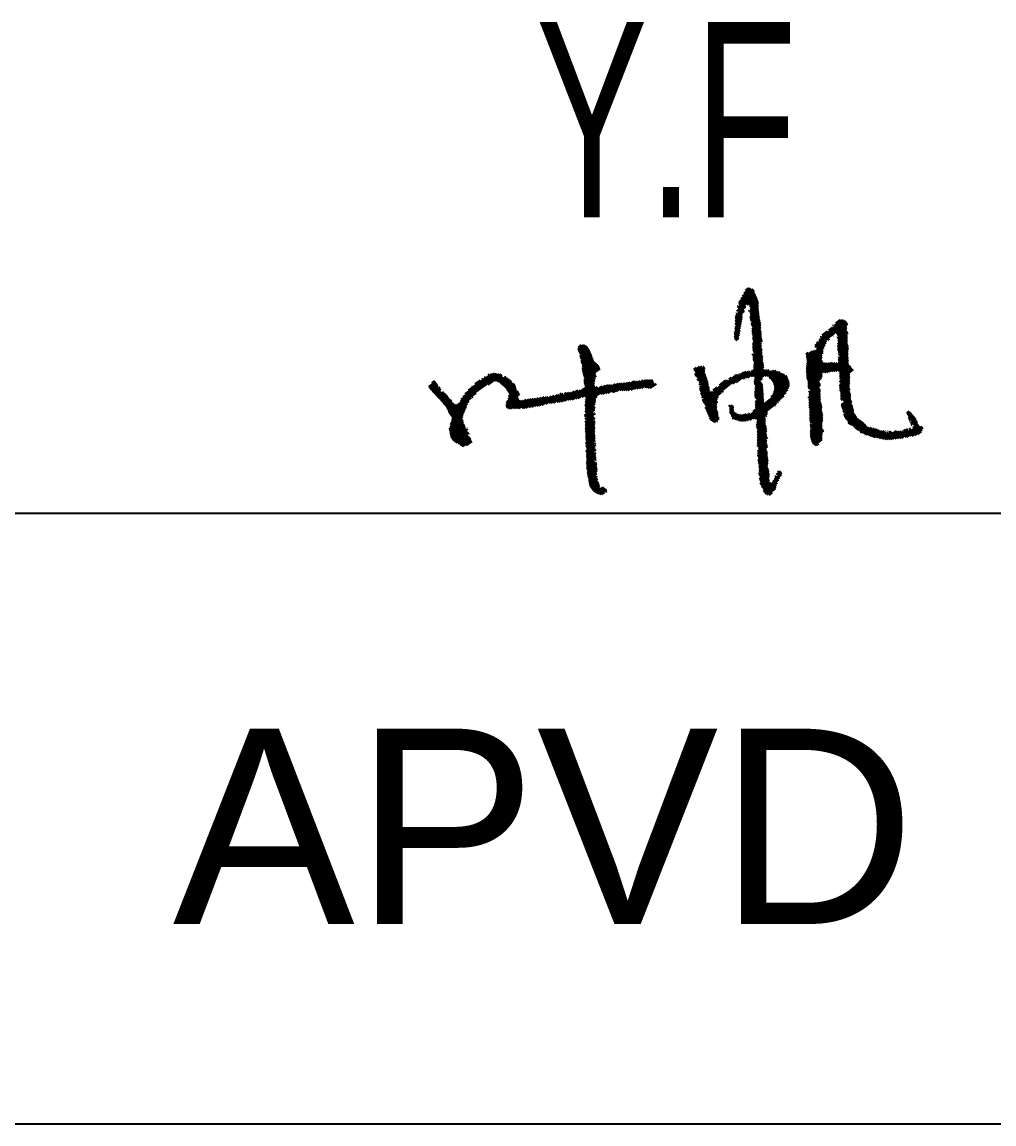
# Model space of a CAD drawing. Header units: millimetres. Extents: x -74 to 521, y -177 to 244.
# Drawn here: x 490.83 to 497.49, y -0.71 to 6.84 of the extents above; entities that cross this region are included whole.
import ezdxf

# ---------------------------------------------------------------- set-up
doc = ezdxf.new("R2010")
doc.units = ezdxf.units.MM
doc.styles.add('Arial', font='ARIAL.TTF', dxfattribs={"height": 0.2})
doc.styles.add('Arial Narrow', font='ARIALN.TTF', dxfattribs={"height": 0.2})

# ---------------------------------------------------------------- blocks, each defined once
blk = doc.blocks.new('Unknown-251777438-5458')
at = {"color": 7, "linetype": 'Continuous'}
for p, q in [((426.8342, 3.4766), (506.0165, 3.4764)), ((426.8342, -0.7053), (505.9918, -0.7053))]:
    blk.add_line(p, q, dxfattribs=at)
at = {"color": 7, "linetype": 'Continuous', "style": 'Arial'}
blk.add_text('APVD', height=1.33711, dxfattribs=at).set_placement((491.8659, 0.6641))
blk = doc.blocks.new('Unknown-251777438-5460')
at = {"color": 3, "linetype": 'Continuous'}
for p, q in [((495.7431, 4.9125), (495.8487, 4.9963)), ((495.7435, 4.9025), (495.85, 4.987)), ((495.7446, 4.924), (495.8481, 5.0061)), ((495.7487, 4.8963), (495.8539, 4.9798)), ((495.7579, 4.9449), (495.8407, 5.0106)), ((495.7666, 4.9622), (495.8301, 5.0126)), ((495.7789, 4.9822), (495.8224, 5.0168)), ((495.7884, 5.0001), (495.8113, 5.0182)), ((495.7285, 4.8596), (495.8617, 4.9653)), ((495.7368, 4.8765), (495.8578, 4.9725)), ((495.797, 4.9036), (495.8651, 4.9576)), ((495.8087, 4.9026), (495.8683, 4.9499)), ((495.8141, 4.8552), (495.8776, 4.9056)), ((495.8166, 4.8985), (495.871, 4.9417)), ((495.8176, 4.889), (495.8737, 4.9335)), ((495.822, 4.8821), (495.8764, 4.9253)), ((495.8254, 4.8745), (495.8776, 4.9159)), ((495.7205, 4.8222), (495.7795, 4.8691)), ((495.7205, 4.8119), (495.7803, 4.8594)), ((495.7205, 4.8016), (495.7675, 4.8389)), ((495.7251, 4.8466), (495.727, 4.8481)), ((495.7267, 4.8375), (495.7363, 4.8451)), ((495.733, 4.8838), (495.7484, 4.896)), ((495.736, 4.8965), (495.7381, 4.8982)), ((495.7372, 4.8458), (495.7911, 4.8886)), ((495.7396, 4.858), (495.79, 4.8981)), ((495.8095, 4.8619), (495.8132, 4.8648)), ((495.8193, 4.8697), (495.8239, 4.8733)), ((495.8194, 4.818), (495.8782, 4.8647)), ((495.8206, 4.8087), (495.8795, 4.8554)), ((495.8211, 4.8297), (495.8776, 4.8746)), ((495.8212, 4.8505), (495.8776, 4.8953)), ((495.8218, 4.8406), (495.8776, 4.8849)), ((495.8223, 4.7997), (495.8808, 4.8461)), ((495.8249, 4.7914), (495.8821, 4.8368)), ((495.7165, 4.7467), (495.761, 4.7821)), ((495.7165, 4.7364), (495.7591, 4.7702)), ((495.7165, 4.7261), (495.756, 4.7574)), ((495.718, 4.7686), (495.7651, 4.8059)), ((495.7205, 4.7913), (495.7657, 4.8271)), ((495.7205, 4.7809), (495.7683, 4.8189)), ((495.7227, 4.762), (495.7624, 4.7935)), ((495.8265, 4.7721), (495.8847, 4.8182)), ((495.8286, 4.7634), (495.886, 4.8089)), ((495.8319, 4.7867), (495.8834, 4.8275)), ((495.8322, 4.7559), (495.8873, 4.7996)), ((495.8333, 4.7361), (495.8937, 4.7841)), ((495.8333, 4.7258), (495.8937, 4.7737)), ((495.8333, 4.7154), (495.8937, 4.7634)), ((495.8333, 4.7051), (495.8937, 4.7531)), ((495.8364, 4.7489), (495.8886, 4.7903)), ((496.2639, 4.6129), (496.4814, 4.7855)), ((496.264, 4.6233), (496.4764, 4.7918)), ((496.2734, 4.6101), (496.4857, 4.7786)), ((496.2929, 4.6566), (496.4679, 4.7954)), ((496.3027, 4.6747), (496.4597, 4.7992)), ((496.3859, 4.7613), (496.3909, 4.7654)), ((496.3975, 4.7602), (496.448, 4.8003)), ((496.4064, 4.7776), (496.4355, 4.8007)), ((496.4098, 4.708), (496.4884, 4.7704)), ((496.4138, 4.7009), (496.4818, 4.7548)), ((495.7124, 4.7125), (495.7527, 4.7445)), ((495.7124, 4.7022), (495.7503, 4.7323)), ((495.7124, 4.6919), (495.7503, 4.7219)), ((495.7124, 4.6815), (495.75, 4.7113)), ((495.7124, 4.6712), (495.746, 4.6978)), ((495.7164, 4.664), (495.7431, 4.6852)), ((495.8372, 4.6979), (495.8937, 4.7427)), ((495.8373, 4.6876), (495.8937, 4.7324)), ((495.8373, 4.6773), (495.8952, 4.7232)), ((495.8373, 4.667), (495.8984, 4.7155)), ((495.8373, 4.636), (495.8985, 4.6845)), ((495.8398, 4.6586), (495.8976, 4.7045)), ((495.8419, 4.65), (495.8967, 4.6934)), ((496.3009, 4.6836), (496.3058, 4.6875)), ((496.314, 4.694), (496.3496, 4.7223)), ((496.3588, 4.7295), (496.3827, 4.7485)), ((496.386, 4.7511), (496.3874, 4.7522)), ((496.3889, 4.6915), (496.3905, 4.6927)), ((496.4155, 4.6816), (496.419, 4.6843)), ((496.4172, 4.6932), (496.4818, 4.7445)), ((496.4189, 4.6739), (496.4818, 4.7238)), ((496.4194, 4.633), (496.4859, 4.6857)), ((496.4217, 4.6451), (496.4859, 4.696)), ((496.422, 4.6661), (496.4877, 4.7182)), ((496.4229, 4.6564), (496.4911, 4.7106)), ((496.4237, 4.6881), (496.4818, 4.7342)), ((494.6422, 4.6018), (494.6809, 4.6289)), ((494.6427, 4.5923), (494.6909, 4.6261)), ((494.6431, 4.6121), (494.6656, 4.6279)), ((494.6449, 4.5842), (494.6993, 4.6222)), ((494.6476, 4.5763), (494.7067, 4.6177)), ((494.6508, 4.5688), (494.7106, 4.6107)), ((494.6568, 4.5632), (494.7145, 4.6037)), ((495.7238, 4.6596), (495.7415, 4.6736)), ((495.8353, 4.6654), (495.8358, 4.6658)), ((495.8373, 4.6257), (495.8994, 4.6749)), ((495.8373, 4.6153), (495.9021, 4.6667)), ((495.8373, 4.605), (495.8977, 4.6529)), ((495.8373, 4.6463), (495.8378, 4.6467)), ((495.8376, 4.5949), (495.8977, 4.6426)), ((495.8377, 4.5537), (495.9021, 4.6047)), ((495.8405, 4.5868), (495.8977, 4.6323)), ((495.843, 4.5785), (495.8977, 4.6219)), ((495.8448, 4.5696), (495.8977, 4.6116)), ((495.8993, 4.6542), (495.904, 4.6579)), ((496.207, 4.5367), (496.3395, 4.6419)), ((496.2085, 4.5276), (496.3329, 4.6263)), ((496.2099, 4.5184), (496.3264, 4.6108)), ((496.2763, 4.6434), (496.2845, 4.6499)), ((496.2769, 4.6025), (496.3454, 4.6569)), ((496.2927, 4.6667), (496.2941, 4.6679)), ((496.3526, 4.6626), (496.3621, 4.6701)), ((496.4194, 4.6226), (496.4859, 4.6754)), ((496.4194, 4.6123), (496.4859, 4.665)), ((496.4199, 4.6024), (496.4859, 4.6547)), ((496.4211, 4.593), (496.4859, 4.6444)), ((496.4228, 4.584), (496.4859, 4.634)), ((496.4245, 4.575), (496.491, 4.6278)), ((496.4281, 4.5572), (496.4939, 4.6094)), ((496.4312, 4.57), (496.4939, 4.6198)), ((494.655, 4.5523), (494.7185, 4.5967)), ((494.6559, 4.5431), (494.7224, 4.5897)), ((494.6586, 4.5353), (494.7261, 4.5826)), ((494.6617, 4.5082), (494.7356, 4.56)), ((494.6626, 4.5186), (494.7328, 4.5678)), ((494.664, 4.5293), (494.7295, 4.5752)), ((494.6648, 4.5006), (494.7384, 4.5522)), ((494.6685, 4.4935), (494.7411, 4.5444)), ((494.6715, 4.4859), (494.7439, 4.5365)), ((494.6717, 4.4763), (494.7467, 4.5288)), ((495.8345, 4.5614), (495.8413, 4.5668)), ((495.8413, 4.5462), (495.9018, 4.5941)), ((495.8413, 4.5359), (495.9018, 4.5838)), ((495.8413, 4.5255), (495.9018, 4.5735)), ((495.843, 4.5165), (495.9018, 4.5631)), ((495.845, 4.4871), (495.9058, 4.5353)), ((495.8472, 4.5095), (495.9058, 4.556)), ((495.8477, 4.4996), (495.9058, 4.5457)), ((496.2043, 4.5656), (496.218, 4.5764)), ((496.2049, 4.5557), (496.231, 4.5764)), ((496.2057, 4.5461), (496.257, 4.5868)), ((496.2062, 4.4535), (496.3114, 4.5369)), ((496.2064, 4.4639), (496.312, 4.5478)), ((496.2067, 4.4745), (496.3126, 4.5585)), ((496.2075, 4.4855), (496.3207, 4.5753)), ((496.2083, 4.4964), (496.3207, 4.5856)), ((496.2091, 4.5074), (496.3207, 4.596)), ((496.2321, 4.5773), (496.239, 4.5828)), ((496.243, 4.586), (496.2456, 4.588)), ((496.2603, 4.5893), (496.2631, 4.5916)), ((496.3442, 4.439), (496.4899, 4.5546)), ((496.3638, 4.4442), (496.4901, 4.5444)), ((496.3796, 4.4464), (496.4939, 4.5371)), ((496.3922, 4.4461), (496.4939, 4.5268)), ((496.4254, 4.5344), (496.4899, 4.5856)), ((496.4254, 4.5241), (496.4899, 4.5752)), ((496.4254, 4.5654), (496.4265, 4.5663)), ((496.4254, 4.5138), (496.4899, 4.5649)), ((496.4254, 4.5448), (496.4278, 4.5467)), ((496.4335, 4.5512), (496.4939, 4.5991)), ((494.6702, 4.4655), (494.7497, 4.5211)), ((494.6709, 4.4562), (494.7538, 4.5143)), ((494.6722, 4.4474), (494.7595, 4.5085)), ((494.6739, 4.4388), (494.766, 4.5033)), ((494.6756, 4.4303), (494.7721, 4.4979)), ((494.6776, 4.4219), (494.778, 4.4922)), ((494.6799, 4.4138), (494.7839, 4.4866)), ((494.6824, 4.4058), (494.788, 4.4797)), ((494.6834, 4.387), (494.7927, 4.4636)), ((494.6843, 4.3974), (494.7909, 4.472)), ((495.4344, 4.4609), (495.4513, 4.4743)), ((495.4364, 4.4521), (495.4605, 4.4712)), ((495.4411, 4.4249), (495.5076, 4.4777)), ((495.4416, 4.446), (495.4892, 4.4837)), ((495.4436, 4.4165), (495.5106, 4.4697)), ((495.4457, 4.4389), (495.4929, 4.4764)), ((495.4523, 4.4131), (495.5092, 4.4582)), ((495.462, 4.4724), (495.4723, 4.4807)), ((495.498, 4.4803), (495.5021, 4.4836)), ((495.7702, 4.3968), (495.9102, 4.5079)), ((495.7901, 4.4022), (495.9119, 4.4989)), ((495.8031, 4.4022), (495.9129, 4.4893)), ((495.8294, 4.4541), (495.8305, 4.4549)), ((495.83, 4.4132), (495.9131, 4.4792)), ((495.8405, 4.4628), (495.841, 4.4633)), ((495.8424, 4.4127), (495.911, 4.4672)), ((495.8439, 4.4759), (495.9058, 4.525)), ((495.8451, 4.4665), (495.9058, 4.5147)), ((495.8479, 4.3758), (495.9509, 4.4575)), ((495.8494, 4.3872), (495.9377, 4.4573)), ((495.8511, 4.4093), (495.9152, 4.4601)), ((495.8515, 4.3992), (495.9253, 4.4578)), ((495.9369, 4.4154), (495.9856, 4.454)), ((495.9455, 4.4118), (495.9968, 4.4526)), ((495.9693, 4.4515), (495.9722, 4.4537)), ((496.2063, 4.4432), (496.3107, 4.526)), ((496.2067, 4.4332), (496.3147, 4.5189)), ((496.2071, 4.4231), (496.3191, 4.512)), ((496.2074, 4.4131), (496.3128, 4.4967)), ((496.2078, 4.4031), (496.3062, 4.4812)), ((496.2104, 4.3948), (496.2997, 4.4656)), ((496.2866, 4.4346), (496.3135, 4.456)), ((496.2931, 4.4501), (496.3146, 4.4672)), ((496.2997, 4.4656), (496.3158, 4.4784)), ((496.3062, 4.4812), (496.3169, 4.4896)), ((496.3124, 4.4447), (496.3897, 4.5061)), ((496.3128, 4.4967), (496.318, 4.5009)), ((496.3135, 4.456), (496.3798, 4.5086)), ((496.3146, 4.4672), (496.3631, 4.5056)), ((496.3158, 4.4784), (496.3486, 4.5044)), ((496.3169, 4.4896), (496.3383, 4.5066)), ((496.318, 4.4389), (496.4027, 4.5061)), ((496.318, 4.5009), (496.3234, 4.5051)), ((496.3302, 4.4382), (496.4157, 4.5061)), ((496.4094, 4.4494), (496.4939, 4.5165)), ((496.4235, 4.4503), (496.4939, 4.5061)), ((496.4294, 4.4446), (496.4939, 4.4958)), ((496.4335, 4.4375), (496.4999, 4.4902)), ((496.4335, 4.4272), (496.5064, 4.4851)), ((496.4335, 4.4168), (496.5121, 4.4792)), ((496.4335, 4.4065), (496.5166, 4.4725)), ((496.4335, 4.3962), (496.5207, 4.4654)), ((496.4398, 4.3908), (496.5267, 4.4598)), ((493.6181, 4.3426), (493.6665, 4.3765)), ((493.6407, 4.3681), (493.6595, 4.3813)), ((493.8194, 4.2205), (494.1148, 4.4273)), ((493.8362, 4.2419), (494.104, 4.4295)), ((493.8411, 4.2552), (494.0898, 4.4293)), ((493.854, 4.2739), (494.0794, 4.4318)), ((493.8686, 4.2939), (494.0694, 4.4345)), ((493.8911, 4.3194), (494.0511, 4.4314)), ((493.9367, 4.361), (493.9739, 4.3871)), ((493.982, 4.3928), (493.9902, 4.3985)), ((494, 4.4054), (494.0083, 4.4112)), ((494.0256, 4.3551), (494.1224, 4.4229)), ((494.0264, 4.4239), (494.0317, 4.4276)), ((494.0762, 4.3808), (494.1219, 4.4128)), ((494.0869, 4.3785), (494.129, 4.408)), ((494.0954, 4.3748), (494.1478, 4.4114)), ((494.1024, 4.3699), (494.1542, 4.4062)), ((494.109, 4.3648), (494.1602, 4.4007)), ((494.1156, 4.3597), (494.1669, 4.3956)), ((494.1222, 4.3545), (494.1742, 4.391)), ((494.1282, 4.349), (494.1817, 4.3865)), ((494.1342, 4.3435), (494.1873, 4.3806)), ((494.1366, 4.4134), (494.1379, 4.4143)), ((494.5709, 4.2498), (494.7555, 4.379)), ((494.6831, 4.377), (494.7627, 4.4328)), ((494.684, 4.3679), (494.7612, 4.422)), ((494.6856, 4.3593), (494.7663, 4.4159)), ((494.6875, 4.3509), (494.7602, 4.4018)), ((494.6905, 4.3432), (494.7563, 4.3893)), ((494.9289, 4.3153), (495.0226, 4.381)), ((494.9427, 4.3153), (495.0356, 4.3803)), ((494.9565, 4.3152), (495.0486, 4.3797)), ((494.9705, 4.3152), (495.0666, 4.3825)), ((494.9845, 4.3153), (495.0877, 4.3876)), ((495.0039, 4.3192), (495.1056, 4.3904)), ((495.0273, 4.3258), (495.1193, 4.3902)), ((495.0449, 4.3284), (495.1328, 4.3899)), ((495.0625, 4.3309), (495.1456, 4.3892)), ((495.0841, 4.3363), (495.1557, 4.3865)), ((495.0975, 4.336), (495.1577, 4.3782)), ((495.4557, 4.4054), (495.5095, 4.4482)), ((495.4571, 4.3859), (495.513, 4.4303)), ((495.4625, 4.4005), (495.5103, 4.4385)), ((495.4664, 4.3829), (495.5171, 4.4232)), ((495.4705, 4.3759), (495.5185, 4.414)), ((495.4712, 4.3558), (495.5259, 4.3992)), ((495.4725, 4.3672), (495.5227, 4.407)), ((495.4748, 4.338), (495.5288, 4.3808)), ((495.4794, 4.3519), (495.5274, 4.39)), ((495.4949, 4.2403), (495.7294, 4.4264)), ((495.4988, 4.233), (495.7418, 4.4258)), ((495.5039, 4.2267), (495.7757, 4.4424)), ((495.5101, 4.2213), (495.7931, 4.4459)), ((495.5677, 4.3083), (495.668, 4.388)), ((495.6105, 4.3526), (495.6536, 4.3869)), ((495.6761, 4.3944), (495.6886, 4.4043)), ((495.7007, 4.3622), (495.8097, 4.4488)), ((495.7255, 4.3716), (495.8208, 4.4472)), ((495.7469, 4.4299), (495.7502, 4.4326)), ((495.7838, 4.3972), (495.786, 4.3989)), ((495.8485, 4.3659), (495.9543, 4.4499)), ((495.8499, 4.3567), (495.9035, 4.3992)), ((495.8545, 4.35), (495.8912, 4.3791)), ((495.922, 4.4139), (495.9657, 4.4485)), ((495.9499, 4.405), (496.0025, 4.4468)), ((495.9531, 4.3973), (496.0144, 4.4459)), ((495.9615, 4.3935), (496.0246, 4.4437)), ((495.9666, 4.3873), (496.0309, 4.4383)), ((495.9712, 4.3806), (496.038, 4.4336)), ((495.9754, 4.3736), (496.0462, 4.4298)), ((495.9775, 4.2926), (496.0876, 4.38)), ((495.9789, 4.3661), (496.056, 4.4273)), ((495.9819, 4.3581), (496.06, 4.4201)), ((495.983, 4.3073), (496.084, 4.3875)), ((495.9842, 4.3496), (496.071, 4.4185)), ((495.9855, 4.3196), (496.0811, 4.3955)), ((495.9857, 4.3405), (496.0752, 4.4115)), ((495.9862, 4.3305), (496.0784, 4.4037)), ((496.2136, 4.387), (496.2931, 4.4501)), ((496.216, 4.3785), (496.2866, 4.4346)), ((496.216, 4.3682), (496.2801, 4.4191)), ((496.216, 4.3579), (496.2735, 4.4035)), ((496.216, 4.3475), (496.267, 4.388)), ((496.2474, 4.3415), (496.2939, 4.3784)), ((496.2539, 4.357), (496.3079, 4.3998)), ((496.2604, 4.3725), (496.309, 4.411)), ((496.267, 4.388), (496.3101, 4.4223)), ((496.2735, 4.4035), (496.3113, 4.4335)), ((496.2801, 4.4191), (496.3124, 4.4447)), ((496.3079, 4.3998), (496.3095, 4.4011)), ((496.309, 4.411), (496.3122, 4.4136)), ((496.3101, 4.4223), (496.3138, 4.4252)), ((496.3113, 4.4335), (496.3136, 4.4354)), ((496.4319, 4.3433), (496.5035, 4.4001)), ((496.4326, 4.3748), (496.502, 4.4299)), ((496.433, 4.3338), (496.5033, 4.3896)), ((496.4336, 4.355), (496.503, 4.41)), ((496.4349, 4.325), (496.5026, 4.3787)), ((496.4381, 4.3688), (496.5025, 4.42)), ((493.6202, 4.3343), (493.6706, 4.3696)), ((493.6252, 4.3281), (493.6752, 4.3631)), ((493.6308, 4.3222), (493.6802, 4.3568)), ((493.6363, 4.3163), (493.6836, 4.3494)), ((493.6418, 4.3104), (493.6828, 4.3391)), ((493.6473, 4.3046), (493.6962, 4.3388)), ((493.6528, 4.2987), (493.7, 4.3317)), ((493.6583, 4.2928), (493.7038, 4.3246)), ((493.6638, 4.2869), (493.6991, 4.3116)), ((493.6693, 4.281), (493.7066, 4.3071)), ((493.6747, 4.275), (493.722, 4.3082)), ((493.6802, 4.2691), (493.726, 4.3012)), ((493.6909, 4.3448), (493.6909, 4.3448)), ((493.9136, 4.3449), (493.9154, 4.3462)), ((494.1398, 4.3376), (494.1876, 4.3711)), ((494.1454, 4.3318), (494.1934, 4.3654)), ((494.151, 4.326), (494.2041, 4.3632)), ((494.1543, 4.3185), (494.2098, 4.3574)), ((494.1569, 4.3106), (494.213, 4.3499)), ((494.1625, 4.2561), (494.2354, 4.3072)), ((494.1626, 4.3049), (494.2117, 4.3392)), ((494.1659, 4.278), (494.2185, 4.3148)), ((494.1676, 4.2694), (494.2297, 4.3129)), ((494.1681, 4.299), (494.2177, 4.3337)), ((494.1704, 4.2909), (494.2189, 4.3248)), ((494.1987, 4.3692), (494.1996, 4.3698)), ((494.2121, 4.3396), (494.2149, 4.3415)), ((494.473, 4.23), (494.5777, 4.3032)), ((494.4972, 4.2371), (494.5913, 4.303)), ((494.5104, 4.2367), (494.6175, 4.3117)), ((494.5267, 4.2383), (494.6397, 4.3174)), ((494.5479, 4.2434), (494.6568, 4.3196)), ((494.5484, 4.2925), (494.5622, 4.3022)), ((494.5873, 4.2515), (494.7547, 4.3687)), ((494.602, 4.2521), (494.7538, 4.3584)), ((494.6254, 4.2587), (494.7547, 4.3493)), ((494.6422, 4.2607), (494.7593, 4.3428)), ((494.6696, 4.2702), (494.7723, 4.3421)), ((494.6865, 4.2723), (494.7797, 4.3376)), ((494.6918, 4.237), (494.859, 4.3541)), ((494.6926, 4.2473), (494.8451, 4.3541)), ((494.6945, 4.2681), (494.8061, 4.3463)), ((494.6961, 4.2595), (494.8264, 4.3508)), ((494.7775, 4.2873), (494.873, 4.3542)), ((494.7891, 4.3441), (494.7897, 4.3445)), ((494.7971, 4.2912), (494.8964, 4.3608)), ((494.8119, 4.2919), (494.9164, 4.3651)), ((494.8305, 4.2952), (494.9321, 4.3663)), ((494.8483, 4.2979), (494.945, 4.3656)), ((494.8723, 4.305), (494.9621, 4.3679)), ((494.8838, 4.3033), (494.9818, 4.3719)), ((494.9055, 4.3087), (494.997, 4.3728)), ((495.0775, 4.3317), (495.0819, 4.3348)), ((495.109, 4.3343), (495.1621, 4.3714)), ((495.121, 4.3329), (495.1659, 4.3644)), ((495.136, 4.3337), (495.1779, 4.363)), ((495.4748, 4.3276), (495.5332, 4.374)), ((495.4748, 4.3173), (495.5338, 4.3641)), ((495.4794, 4.3106), (495.5347, 4.3545)), ((495.4809, 4.2911), (495.5423, 4.3399)), ((495.4816, 4.302), (495.5371, 4.346)), ((495.484, 4.2833), (495.541, 4.3285)), ((495.4887, 4.2663), (495.5421, 4.3087)), ((495.4892, 4.2771), (495.5426, 4.3194)), ((495.4928, 4.2489), (495.5671, 4.3079)), ((495.4994, 4.2645), (495.5567, 4.31)), ((495.5163, 4.2159), (495.6242, 4.3016)), ((495.567, 4.3182), (495.5933, 4.339)), ((495.605, 4.3483), (495.6061, 4.3492)), ((495.6283, 4.3048), (495.6364, 4.3112)), ((495.7676, 4.1054), (496.0894, 4.3607)), ((495.7813, 4.106), (496.0886, 4.3498)), ((495.7979, 4.1088), (496.085, 4.3366)), ((495.8169, 4.1135), (496.0776, 4.3204)), ((495.8414, 4.1226), (496.0669, 4.3016)), ((495.8518, 4.2962), (495.9075, 4.3404)), ((495.852, 4.286), (495.9082, 4.3306)), ((495.8522, 4.3069), (495.9068, 4.3502)), ((495.8526, 4.2762), (495.9088, 4.3208)), ((495.8532, 4.2663), (495.9095, 4.311)), ((495.8536, 4.3183), (495.9062, 4.36)), ((495.855, 4.3297), (495.902, 4.3671)), ((495.8565, 4.3412), (495.8978, 4.374)), ((495.8588, 4.2604), (495.9101, 4.3012)), ((495.9644, 4.2719), (496.0889, 4.3707)), ((496.216, 4.3372), (496.2604, 4.3725)), ((496.2176, 4.2662), (496.2992, 4.3309)), ((496.2196, 4.3298), (496.2539, 4.357)), ((496.2214, 4.3105), (496.2252, 4.3136)), ((496.2233, 4.281), (496.2942, 4.3373)), ((496.2233, 4.2604), (496.2999, 4.3212)), ((496.224, 4.2506), (496.2988, 4.31)), ((496.2243, 4.3025), (496.2343, 4.3104)), ((496.2259, 4.3244), (496.2474, 4.3415)), ((496.2277, 4.2949), (496.3017, 4.3536)), ((496.232, 4.3189), (496.2408, 4.3259)), ((496.2343, 4.3104), (496.3013, 4.3636)), ((496.2408, 4.3259), (496.2944, 4.3684)), ((496.2988, 4.31), (496.3018, 4.3124)), ((496.2999, 4.3212), (496.3015, 4.3225)), ((496.434, 4.314), (496.5015, 4.3675)), ((496.4389, 4.3075), (496.5003, 4.3562)), ((496.4415, 4.2993), (496.4994, 4.3452)), ((496.4415, 4.2889), (496.5005, 4.3357)), ((496.4415, 4.2786), (496.5037, 4.3279)), ((496.4415, 4.2683), (496.5018, 4.3161)), ((496.4415, 4.2579), (496.5028, 4.3065)), ((493.6856, 4.2632), (493.7324, 4.296)), ((493.691, 4.2572), (493.7382, 4.2903)), ((493.6965, 4.2513), (493.7442, 4.2847)), ((493.7019, 4.2454), (493.7497, 4.2789)), ((493.7072, 4.2393), (493.7547, 4.2726)), ((493.7141, 4.2344), (493.7582, 4.2653)), ((493.7164, 4.2263), (493.7628, 4.2588)), ((493.7229, 4.2211), (493.7704, 4.2543)), ((493.7277, 4.2147), (493.7769, 4.2492)), ((493.7326, 4.2084), (493.7775, 4.2398)), ((493.7373, 4.202), (493.7842, 4.2348)), ((493.7417, 4.1952), (493.7901, 4.2291)), ((493.7543, 4.1651), (493.9431, 4.2973)), ((493.7603, 4.1596), (493.911, 4.2651)), ((493.7627, 4.1515), (493.8952, 4.2443)), ((493.7676, 4.1452), (493.8852, 4.2276)), ((493.9169, 4.2692), (493.922, 4.2728)), ((494.149, 4.2174), (494.2306, 4.2746)), ((494.1498, 4.2082), (494.2298, 4.2642)), ((494.1507, 4.2284), (494.2414, 4.2918)), ((494.1513, 4.1996), (494.2357, 4.2586)), ((494.153, 4.2397), (494.238, 4.2992)), ((494.1577, 4.1943), (494.2408, 4.2525)), ((494.1674, 4.1913), (494.2493, 4.2487)), ((494.1802, 4.1905), (494.2621, 4.2479)), ((494.1985, 4.1936), (494.2867, 4.2554)), ((494.2125, 4.1937), (494.304, 4.2577)), ((494.2255, 4.1931), (494.3204, 4.2595)), ((494.2385, 4.1924), (494.3368, 4.2613)), ((494.2574, 4.1959), (494.352, 4.2621)), ((494.2681, 4.1936), (494.3699, 4.2649)), ((494.2845, 4.1954), (494.3808, 4.2628)), ((494.3063, 4.2009), (494.4087, 4.2726)), ((494.3234, 4.2031), (494.4246, 4.274)), ((494.3447, 4.2083), (494.4365, 4.2726)), ((494.3606, 4.2097), (494.4588, 4.2784)), ((494.3766, 4.2112), (494.4767, 4.2812)), ((494.3828, 4.2642), (494.3902, 4.2694)), ((494.3963, 4.2152), (494.4998, 4.2877)), ((494.4198, 4.2219), (494.5145, 4.2883)), ((494.4455, 4.2302), (494.539, 4.2957)), ((494.4577, 4.229), (494.544, 4.2894)), ((494.5185, 4.291), (494.5278, 4.2976)), ((494.6894, 4.2061), (494.7629, 4.2575)), ((494.6902, 4.2164), (494.7726, 4.2741)), ((494.691, 4.2267), (494.7685, 4.2809)), ((494.692, 4.1884), (494.7609, 4.2367)), ((494.6928, 4.1988), (494.7629, 4.2478)), ((494.7691, 4.2814), (494.7764, 4.2865)), ((495.5127, 4.1924), (495.5969, 4.2592)), ((495.5174, 4.1858), (495.5942, 4.2468)), ((495.5188, 4.2076), (495.6037, 4.275)), ((495.5205, 4.1779), (495.5981, 4.2395)), ((495.8399, 4.1731), (495.9148, 4.2325)), ((495.8539, 4.1222), (496.0532, 4.2803)), ((495.8575, 4.2387), (495.9115, 4.2815)), ((495.8575, 4.2284), (495.9121, 4.2717)), ((495.8575, 4.218), (495.9128, 4.2619)), ((495.8575, 4.2077), (495.9134, 4.2521)), ((495.8575, 4.1974), (495.9141, 4.2423)), ((495.8632, 4.2536), (495.9108, 4.2913)), ((495.8638, 4.1197), (496.0034, 4.2305)), ((496.0083, 4.2344), (496.0137, 4.2387)), ((496.0201, 4.2437), (496.0214, 4.2448)), ((496.223, 4.1981), (496.2931, 4.2538)), ((496.224, 4.2403), (496.2977, 4.2987)), ((496.224, 4.23), (496.2965, 4.2875)), ((496.224, 4.2196), (496.2954, 4.2763)), ((496.224, 4.2093), (496.2943, 4.265)), ((496.2257, 4.2933), (496.2277, 4.2949)), ((496.2281, 4.1918), (496.292, 4.2426)), ((496.2281, 4.1815), (496.2909, 4.2313)), ((496.2886, 4.2089), (496.3093, 4.2253)), ((496.2897, 4.2201), (496.3064, 4.2333)), ((496.2909, 4.2313), (496.3031, 4.2411)), ((496.292, 4.2426), (496.3006, 4.2494)), ((496.2931, 4.2538), (496.3006, 4.2597)), ((496.2943, 4.265), (496.3006, 4.27)), ((496.2954, 4.2763), (496.3006, 4.2804)), ((496.2965, 4.2875), (496.3006, 4.2907)), ((496.2977, 4.2987), (496.2989, 4.2997)), ((496.4439, 4.2494), (496.5072, 4.2997)), ((496.4446, 4.2087), (496.51, 4.2606)), ((496.4449, 4.2192), (496.51, 4.2709)), ((496.4469, 4.2002), (496.5118, 4.2517)), ((496.4503, 4.1926), (496.5158, 4.2445)), ((496.4534, 4.1847), (496.5172, 4.2353)), ((496.4546, 4.2476), (496.51, 4.2916)), ((496.4616, 4.2429), (496.51, 4.2813)), ((493.7456, 4.1882), (493.7959, 4.2235)), ((493.7493, 4.1811), (493.8044, 4.2197)), ((493.7531, 4.174), (493.8182, 4.2196)), ((493.7741, 4.14), (493.8782, 4.2129)), ((493.7748, 4.1015), (493.8591, 4.1605)), ((493.7773, 4.113), (493.8652, 4.1746)), ((493.7774, 4.1326), (493.8761, 4.2017)), ((493.7791, 4.124), (493.8704, 4.188)), ((494.6856, 4.1449), (494.7571, 4.1951)), ((494.6869, 4.1361), (494.7563, 4.1847)), ((494.6904, 4.1678), (494.7534, 4.2119)), ((494.6905, 4.1192), (494.7498, 4.1607)), ((494.6912, 4.1781), (494.7575, 4.2245)), ((494.6948, 4.1611), (494.7579, 4.2054)), ((494.6953, 4.1128), (494.7604, 4.1584)), ((494.698, 4.1342), (494.7442, 4.1665)), ((494.7547, 4.1641), (494.7562, 4.1652)), ((495.5123, 4.2127), (495.516, 4.2157)), ((495.5237, 4.1701), (495.5916, 4.224)), ((495.5269, 4.1624), (495.5916, 4.2137)), ((495.5302, 4.1546), (495.5916, 4.2034)), ((495.5336, 4.147), (495.5916, 4.193)), ((495.5369, 4.1393), (495.5929, 4.1838)), ((495.5414, 4.1222), (495.5997, 4.1684)), ((495.5426, 4.1335), (495.5967, 4.1764)), ((495.5463, 4.1157), (495.5997, 4.1581)), ((495.6746, 4.2073), (495.6861, 4.2163)), ((495.6802, 4.2014), (495.6978, 4.2153)), ((495.6802, 4.191), (495.7065, 4.2119)), ((495.6802, 4.1807), (495.7087, 4.2033)), ((495.6802, 4.1704), (495.7075, 4.192)), ((495.6806, 4.1603), (495.7073, 4.1815)), ((495.6848, 4.1533), (495.7101, 4.1734)), ((495.689, 4.1463), (495.7151, 4.167)), ((495.6926, 4.1388), (495.7221, 4.1623)), ((495.6955, 4.1308), (495.7295, 4.1578)), ((495.6983, 4.1227), (495.7377, 4.154)), ((495.7081, 4.1201), (495.7472, 4.1512)), ((495.718, 4.1177), (495.7603, 4.1512)), ((495.7361, 4.1114), (495.7923, 4.156)), ((495.7449, 4.1081), (495.8037, 4.1547)), ((495.7559, 4.1065), (495.8195, 4.1569)), ((495.767, 4.1462), (495.7776, 4.1547)), ((495.8099, 4.1596), (495.8155, 4.164)), ((495.8672, 4.1121), (495.9395, 4.1695)), ((495.8676, 4.1021), (495.9378, 4.1578)), ((495.9931, 4.212), (495.9955, 4.2139)), ((496.2281, 4.1712), (496.2897, 4.2201)), ((496.2281, 4.1608), (496.2886, 4.2089)), ((496.2281, 4.1505), (496.2875, 4.1977)), ((496.2281, 4.1402), (496.2863, 4.1864)), ((496.2281, 4.1298), (496.2852, 4.1752)), ((496.2281, 4.1195), (496.2841, 4.164)), ((496.2283, 4.1093), (496.283, 4.1527)), ((496.2807, 4.1303), (496.3167, 4.1588)), ((496.2818, 4.1415), (496.3148, 4.1677)), ((496.283, 4.1527), (496.3112, 4.1752)), ((496.2841, 4.164), (496.3102, 4.1847)), ((496.2852, 4.1752), (496.3111, 4.1957)), ((496.2863, 4.1864), (496.3127, 4.2073)), ((496.2875, 4.1977), (496.3116, 4.2168)), ((496.4559, 4.1764), (496.5146, 4.2229)), ((496.4573, 4.1671), (496.5215, 4.2181)), ((496.4615, 4.1498), (496.5252, 4.2003)), ((496.4641, 4.1415), (496.5271, 4.1915)), ((496.4659, 4.1636), (496.5234, 4.2092)), ((496.467, 4.1335), (496.5289, 4.1826)), ((496.4708, 4.1262), (496.5291, 4.1724)), ((496.4756, 4.1196), (496.5306, 4.1632)), ((496.481, 4.1136), (496.5364, 4.1575)), ((496.4873, 4.1083), (496.5422, 4.1518)), ((496.8923, 4.161), (496.9086, 4.1739)), ((496.8952, 4.153), (496.9182, 4.1712)), ((496.9005, 4.1469), (496.9224, 4.1642)), ((496.9047, 4.1398), (496.9296, 4.1597)), ((496.9048, 4.1296), (496.9337, 4.1526)), ((493.7585, 4.0511), (493.8485, 4.1142)), ((493.7603, 4.0427), (493.8533, 4.1078)), ((493.763, 4.0348), (493.8574, 4.1009)), ((493.7644, 4.0261), (493.8572, 4.091)), ((493.7658, 4.0173), (493.8633, 4.0856)), ((493.7662, 4.0663), (493.8484, 4.1239)), ((493.7671, 4.0766), (493.8512, 4.1355)), ((493.7672, 4.0085), (493.8664, 4.078)), ((493.7679, 4.0869), (493.8545, 4.1476)), ((493.851, 4.1159), (493.8536, 4.1178)), ((494.6887, 4.0984), (494.7474, 4.1395)), ((494.6912, 4.071), (494.7489, 4.1114)), ((494.6916, 4.081), (494.7577, 4.1273)), ((494.6917, 4.0615), (494.7584, 4.1082)), ((494.6921, 4.0521), (494.7576, 4.0979)), ((494.6925, 4.0913), (494.7542, 4.1345)), ((494.6926, 4.0427), (494.7567, 4.0876)), ((494.693, 4.0332), (494.7559, 4.0773)), ((495.5535, 4.1111), (495.5997, 4.1478)), ((495.5607, 4.1065), (495.6008, 4.1383)), ((495.5666, 4.1009), (495.6068, 4.1328)), ((495.5746, 4.0968), (495.6086, 4.1238)), ((495.5952, 4.1029), (495.5973, 4.1046)), ((495.7273, 4.1147), (495.7653, 4.1449)), ((495.8641, 4.0787), (495.9244, 4.1265)), ((495.8641, 4.0683), (495.9259, 4.1174)), ((495.8649, 4.0586), (495.9259, 4.1071)), ((495.8658, 4.0904), (495.923, 4.1357)), ((495.8695, 4.052), (495.9259, 4.0967)), ((495.8695, 4.0416), (495.9259, 4.0864)), ((495.8695, 4.0313), (495.9302, 4.0794)), ((495.926, 4.1381), (495.9348, 4.1451)), ((496.2321, 4.071), (496.2784, 4.1078)), ((496.2321, 4.0607), (496.2773, 4.0966)), ((496.2321, 4.0814), (496.2369, 4.0852)), ((496.2321, 4.04), (496.275, 4.0741)), ((496.2327, 4.1025), (496.2818, 4.1415)), ((496.2341, 4.0933), (496.2807, 4.1303)), ((496.2401, 4.0568), (496.2762, 4.0854)), ((496.2432, 4.0902), (496.2796, 4.119)), ((496.2728, 4.0517), (496.3126, 4.0833)), ((496.2739, 4.0629), (496.3126, 4.0936)), ((496.275, 4.0741), (496.3126, 4.104)), ((496.2762, 4.0854), (496.3167, 4.1175)), ((496.2773, 4.0966), (496.3167, 4.1278)), ((496.2784, 4.1078), (496.3167, 4.1382)), ((496.2796, 4.119), (496.3167, 4.1485)), ((496.3158, 4.1065), (496.3167, 4.1072)), ((496.4907, 4.1007), (496.5453, 4.1439)), ((496.4913, 4.0908), (496.5506, 4.1378)), ((496.4979, 4.0857), (496.5514, 4.1281)), ((496.5065, 4.0821), (496.5612, 4.1256)), ((496.5149, 4.0785), (496.564, 4.1175)), ((496.5222, 4.074), (496.5727, 4.114)), ((496.5285, 4.0687), (496.5805, 4.1099)), ((496.5347, 4.0632), (496.5871, 4.1048)), ((496.5388, 4.0561), (496.5938, 4.0998)), ((496.5468, 4.0522), (496.6001, 4.0944)), ((496.5519, 4.0459), (496.6059, 4.0888)), ((496.5611, 4.0429), (496.6112, 4.0826)), ((496.57, 4.0395), (496.6163, 4.0763)), ((496.8595, 3.9903), (496.9741, 4.0813)), ((496.8818, 3.9977), (496.9787, 4.0746)), ((496.9066, 4.1207), (496.9382, 4.1458)), ((496.9093, 4.1125), (496.9435, 4.1397)), ((496.9158, 4.1073), (496.9162, 4.1077)), ((496.9171, 4.098), (496.9207, 4.1009)), ((496.9203, 4.1109), (496.949, 4.1337)), ((496.9212, 4.091), (496.9577, 4.1199)), ((496.9226, 4.0818), (496.9617, 4.1128)), ((496.9249, 4.1043), (496.9534, 4.1268)), ((496.9276, 4.0754), (496.9286, 4.0762)), ((496.9351, 4.0607), (496.9686, 4.0872)), ((496.9372, 4.083), (496.9649, 4.1049)), ((496.9421, 4.0765), (496.9667, 4.0961)), ((493.7686, 3.9998), (493.8691, 4.0701)), ((493.7722, 3.9925), (493.8682, 4.0597)), ((493.7765, 3.9858), (493.8749, 4.0547)), ((493.7814, 3.9795), (493.8855, 4.0524)), ((493.7867, 3.9734), (493.8814, 4.0398)), ((493.7929, 3.968), (493.8859, 4.0331)), ((493.7994, 3.9628), (493.8926, 4.0282)), ((493.806, 3.9577), (493.8859, 4.0137)), ((493.8183, 3.9566), (493.8892, 4.0062)), ((493.823, 3.9501), (493.8965, 4.0016)), ((493.8798, 4.0581), (493.8805, 4.0586)), ((493.8901, 4.0166), (493.8968, 4.0213)), ((494.6932, 3.9846), (494.757, 4.0293)), ((494.6934, 4.0238), (494.7551, 4.067)), ((494.6939, 4.0144), (494.7581, 4.0593)), ((494.6943, 4.0049), (494.7556, 4.0479)), ((494.6948, 3.9955), (494.7549, 4.0376)), ((494.6948, 3.9565), (494.758, 4.0008)), ((494.6958, 3.967), (494.7575, 4.0102)), ((494.6974, 3.9779), (494.7553, 4.0184)), ((495.8695, 4.021), (495.9313, 4.07)), ((495.8695, 4.0106), (495.9325, 4.0606)), ((495.8695, 4.0003), (495.9332, 4.0508)), ((495.8695, 3.99), (495.9332, 4.0405)), ((495.8695, 3.9796), (495.9325, 4.0296)), ((495.8695, 3.9693), (495.9321, 4.0189)), ((495.8695, 3.959), (495.933, 4.0094)), ((495.8709, 3.9497), (495.9359, 4.0013)), ((496.2321, 4.0297), (496.2739, 4.0629)), ((496.2321, 4.0504), (496.2343, 4.0522)), ((496.2321, 4.0194), (496.2728, 4.0517)), ((496.2321, 4.009), (496.2716, 4.0404)), ((496.2321, 3.9987), (496.2705, 4.0292)), ((496.2343, 3.9901), (496.2694, 4.018)), ((496.2367, 3.9817), (496.2682, 4.0067)), ((496.2637, 3.9618), (496.3126, 4.0006)), ((496.2648, 3.973), (496.3126, 4.011)), ((496.266, 3.9843), (496.3141, 4.0224)), ((496.2671, 3.9955), (496.3233, 4.0401)), ((496.2682, 4.0067), (496.321, 4.0486)), ((496.2694, 4.018), (496.3159, 4.0549)), ((496.2705, 4.0292), (496.3126, 4.0626)), ((496.2716, 4.0404), (496.3126, 4.073)), ((496.5725, 4.0312), (496.6213, 4.07)), ((496.5789, 4.026), (496.629, 4.0657)), ((496.589, 4.0237), (496.6377, 4.0623)), ((496.5989, 4.0212), (496.6515, 4.0629)), ((496.6043, 4.0151), (496.6585, 4.0582)), ((496.615, 4.0133), (496.6717, 4.0583)), ((496.6254, 4.0112), (496.6804, 4.0549)), ((496.6341, 4.0077), (496.6891, 4.0514)), ((496.6427, 4.0043), (496.6978, 4.048)), ((496.6429, 4.0665), (496.645, 4.0681)), ((496.6514, 4.0009), (496.7065, 4.0445)), ((496.6601, 3.9974), (496.7151, 4.0411)), ((496.6689, 3.9941), (496.726, 4.0394)), ((496.6813, 3.9936), (496.739, 4.0394)), ((496.693, 3.9926), (496.7437, 4.0327)), ((496.7028, 3.99), (496.753, 4.0298)), ((496.7126, 3.9874), (496.766, 4.0298)), ((496.7223, 3.9848), (496.7853, 4.0348)), ((496.7326, 3.9827), (496.7943, 4.0316)), ((496.7436, 3.981), (496.8193, 4.0411)), ((496.7489, 4.0369), (496.752, 4.0394)), ((496.7553, 3.98), (496.8282, 4.0379)), ((496.7624, 4.0373), (496.765, 4.0394)), ((496.7685, 3.9801), (496.8351, 4.033)), ((496.7718, 4.0344), (496.7759, 4.0376)), ((496.7827, 3.981), (496.8544, 4.038)), ((496.798, 3.9829), (496.8661, 4.0369)), ((496.8133, 3.9847), (496.8997, 4.0532)), ((496.8286, 3.9865), (496.9033, 4.0458)), ((496.8362, 4.0338), (496.8423, 4.0387)), ((496.844, 3.9884), (496.9244, 4.0522)), ((496.8697, 4.0397), (496.8828, 4.0502)), ((496.8939, 3.997), (496.9861, 4.0702)), ((496.9088, 4.0501), (496.9196, 4.0587)), ((496.9141, 4.0027), (496.998, 4.0693)), ((496.9283, 4.0036), (497.0038, 4.0635)), ((496.9467, 4.0079), (497.0002, 4.0503)), ((496.9676, 4.0141), (496.9939, 4.035)), ((493.8318, 3.9466), (493.9009, 3.995)), ((493.8355, 3.9394), (493.906, 3.9888)), ((493.844, 3.9357), (493.91, 3.9818)), ((493.8524, 3.9318), (493.9124, 3.9738)), ((493.877, 3.9393), (493.9159, 3.9665)), ((494.6947, 3.898), (494.7531, 3.9389)), ((494.695, 3.9469), (494.7584, 3.9914)), ((494.6957, 3.9377), (494.7588, 3.9819)), ((494.6977, 3.9294), (494.7513, 3.9669)), ((494.6979, 3.8905), (494.7583, 3.9328)), ((494.7009, 3.9121), (494.7506, 3.9469)), ((494.701, 3.9219), (494.7505, 3.9565)), ((494.7534, 3.9683), (494.7592, 3.9724)), ((494.7539, 3.9395), (494.7617, 3.9449)), ((494.7566, 3.9511), (494.7621, 3.9549)), ((495.8685, 3.9375), (495.9407, 3.9948)), ((495.8719, 3.9299), (495.934, 3.9791)), ((495.872, 3.8886), (495.9407, 3.9431)), ((495.8727, 3.8788), (495.9387, 3.9312)), ((495.8733, 3.9), (495.935, 3.9489)), ((495.8781, 3.9244), (495.934, 3.9688)), ((495.8784, 3.9144), (495.934, 3.9585)), ((496.2395, 3.9736), (496.2671, 3.9955)), ((496.2425, 3.9656), (496.266, 3.9843)), ((496.2462, 3.9582), (496.2648, 3.973)), ((496.2496, 3.9506), (496.2637, 3.9618)), ((496.2586, 3.9474), (496.2626, 3.9506)), ((496.2621, 3.9399), (496.3126, 3.98)), ((496.2626, 3.9506), (496.3126, 3.9903)), ((496.2742, 3.9392), (496.2901, 3.9517)), ((494.6986, 3.8618), (494.7529, 3.8998)), ((494.6988, 3.8132), (494.7648, 3.8594)), ((494.6994, 3.8721), (494.7617, 3.9157)), ((494.6996, 3.8235), (494.7621, 3.8673)), ((494.7002, 3.8824), (494.7549, 3.9207)), ((494.7004, 3.8338), (494.7624, 3.8772)), ((494.7013, 3.8441), (494.7651, 3.8889)), ((494.7021, 3.8545), (494.756, 3.8922)), ((494.7023, 3.8059), (494.7661, 3.8505)), ((494.7584, 3.9037), (494.7651, 3.9083)), ((495.8712, 3.8673), (495.9311, 3.9148)), ((495.8751, 3.86), (495.9342, 3.907)), ((495.8755, 3.8294), (495.938, 3.879)), ((495.8756, 3.8398), (495.938, 3.8893)), ((495.8769, 3.8202), (495.938, 3.8687)), ((495.8774, 3.8516), (495.938, 3.8997)), ((495.8799, 3.8122), (495.9406, 3.8604)), ((495.8847, 3.8057), (495.9427, 3.8517)), ((494.7007, 3.7853), (494.7599, 3.8267)), ((494.7015, 3.7956), (494.7533, 3.8319)), ((494.7016, 3.7761), (494.769, 3.8234)), ((494.7053, 3.7691), (494.7692, 3.8138)), ((494.7056, 3.7497), (494.7696, 3.7946)), ((494.7065, 3.7601), (494.7687, 3.8037)), ((494.7065, 3.7406), (494.7728, 3.787)), ((494.7081, 3.732), (494.7745, 3.7785)), ((494.7595, 3.8362), (494.766, 3.8407)), ((495.8799, 3.8019), (495.8804, 3.8023)), ((495.8803, 3.7402), (495.9424, 3.7895)), ((495.8806, 3.7921), (495.9434, 3.842)), ((495.8817, 3.762), (495.9404, 3.8086)), ((495.8826, 3.7834), (495.9434, 3.8316)), ((495.883, 3.7734), (495.9422, 3.8203)), ((495.8843, 3.7331), (495.9453, 3.7815)), ((495.8874, 3.7252), (495.9474, 3.7728)), ((495.8897, 3.758), (495.9389, 3.7971)), ((494.7101, 3.7237), (494.772, 3.767)), ((494.7121, 3.7153), (494.7698, 3.7557)), ((494.714, 3.7069), (494.7702, 3.7463)), ((494.7159, 3.6985), (494.7628, 3.7314)), ((494.7162, 3.689), (494.7707, 3.7272)), ((494.7169, 3.6797), (494.7698, 3.7168)), ((494.7189, 3.6714), (494.7755, 3.711)), ((494.7215, 3.6635), (494.7722, 3.6989)), ((494.771, 3.7273), (494.7731, 3.7288)), ((495.8807, 3.7509), (495.8858, 3.7549)), ((495.884, 3.7122), (495.9494, 3.7641)), ((495.8851, 3.7027), (495.9507, 3.7548)), ((495.8882, 3.6948), (495.9514, 3.745)), ((495.8888, 3.6746), (495.9503, 3.7234)), ((495.8908, 3.6865), (495.9519, 3.735)), ((495.8944, 3.6687), (495.9493, 3.7123)), ((495.8978, 3.6611), (495.9529, 3.7048)), ((495.9596, 3.6585), (496.017, 3.704)), ((495.9661, 3.674), (496.0234, 3.7195)), ((495.9749, 3.6913), (496.0345, 3.7386)), ((495.9855, 3.71), (496.0361, 3.7502)), ((495.9906, 3.7244), (496.0008, 3.7325)), ((495.9998, 3.7421), (496.0266, 3.7634)), ((496.0065, 3.737), (496.0337, 3.7586)), ((496.0093, 3.7599), (496.0172, 3.7662)), ((494.7249, 3.6561), (494.7796, 3.6944)), ((494.729, 3.6492), (494.7827, 3.6868)), ((494.7332, 3.6424), (494.7858, 3.6793)), ((494.7381, 3.6361), (494.789, 3.6718)), ((494.7436, 3.6302), (494.7896, 3.6624)), ((494.7501, 3.625), (494.7884, 3.6518)), ((494.7566, 3.6198), (494.7971, 3.6482)), ((494.7634, 3.6148), (494.8186, 3.6535)), ((494.771, 3.6104), (494.8244, 3.6478)), ((494.7811, 3.6078), (494.8103, 3.6282)), ((494.7899, 3.6041), (494.8384, 3.6381)), ((494.8032, 3.6525), (494.8068, 3.655)), ((494.8103, 3.6282), (494.8315, 3.643)), ((494.8286, 3.6215), (494.8376, 3.6278)), ((495.8994, 3.6521), (495.9509, 3.6929)), ((495.9064, 3.6472), (495.9583, 3.6885)), ((495.9101, 3.6296), (495.9661, 3.674)), ((495.9113, 3.6409), (495.9656, 3.6839)), ((495.9123, 3.621), (495.9596, 3.6585)), ((495.9209, 3.6174), (495.9531, 3.643)), ((495.9229, 3.6087), (495.9465, 3.6275)), ((495.9394, 3.6011), (495.9958, 3.6459)), ((495.94, 3.6119), (495.9983, 3.6582)), ((495.9465, 3.6275), (496.001, 3.6707)), ((495.9531, 3.643), (496.006, 3.685)), ((494.8048, 3.6048), (494.8239, 3.6182)), ((495.9327, 3.6061), (495.94, 3.6119)), ((495.9513, 3.6002), (495.9722, 3.6169))]:
    blk.add_line(p, q, dxfattribs=at)
at = {"color": 6, "linetype": 'Continuous', "style": 'Arial Narrow', "width": 0.75}
blk.add_text('Y.F', height=1.3362, dxfattribs=at).set_placement((494.3528, 5.5027))

msp = doc.modelspace()

# ---------------------------------------------------------------- block references
for name in ['Unknown-251777438-5458', 'Unknown-251777438-5460']:
    msp.add_blockref(name, (0, 0))

doc.saveas('drawing.dxf')
